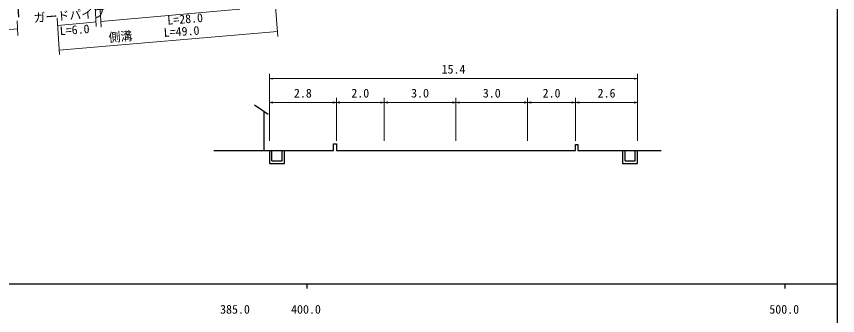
# Model space of a CAD drawing. Units: millimetres at full size, sheet at 1:1000, with parts at other scales. Extents: x 40000 to 680000, y 20000 to 380000.
# Drawn here: x 407300 to 579000, y 198357 to 260836 of the extents above; entities that cross this region are included whole.
import ezdxf
from ezdxf.enums import TextEntityAlignment as Align

# ---------------------------------------------------------------- set-up
doc = ezdxf.new("R2010")
doc.units = ezdxf.units.MM
doc.header["$LTSCALE"] = 1000
for name, color, linetype, lineweight in [('M-BGD', 7, 'Continuous', 25), ('M-STR-HTXT', 7, 'Continuous', 13), ('M-TTL-BAND', 7, 'Continuous', 25)]:
    doc.layers.add(name, color=color, linetype=linetype, lineweight=lineweight)
doc.styles.add('ＭＳ ゴシック', font='')
doc.styles.get('ＭＳ ゴシック').set_extended_font_data('MS Gothic')

# ---------------------------------------------------------------- blocks, each defined once
blk = doc.blocks.new('open_arrow')
at = {"color": 0, "linetype": 'Continuous', "lineweight": -2}
blk.add_lwpolyline([(7.5, 1.25), (0, 0), (7.5, -1.25)], dxfattribs=at)

msp = doc.modelspace()

# ---------------------------------------------------------------- linework, layer by layer
at = {"layer": 'M-BGD'}
for p, q in [((457047, 242343), (459913, 240422)), ((459081, 232847), (459081, 240979)), ((460698, 230653), (460698, 232847)), ((462841, 230653), (462841, 232847)), ((534555, 230653), (534555, 232847)), ((536698, 230653), (536698, 232847)), ((460698, 230653), (462841, 230653)), ((534555, 230653), (536698, 230653))]:
    msp.add_line(p, q, dxfattribs=at)
for points in [[(325176, 257862), (323149, 274765), (326803, 277900), (406406, 284242), (407746, 260695)], [(448591, 232847), (473585, 232847), (473585, 234227), (474198, 234227), (474198, 232847), (524198, 232847), (524198, 234119), (524691, 234119), (524691, 232847), (542136, 232847)], [(460198, 232847), (460198, 230153), (463341, 230153), (463341, 232847)], [(534055, 232847), (534055, 230153), (537198, 230153), (537198, 232847)]]:
    msp.add_lwpolyline(points, dxfattribs=at)
at = {"layer": 'M-STR-HTXT'}
for p, q in [((422687, 284151), (423988, 258752)), ((424990, 258568), (423744, 284173)), ((461986, 256623), (459880, 281381)), ((424932, 259765), (454033, 262362)), ((407623, 256880), (407468, 259907)), ((416325, 252901), (415818, 260495)), ((416266, 253786), (461897, 257667)), ((460198, 234847), (460198, 248847)), ((460198, 247847), (537198, 247847)), ((537198, 234847), (537198, 248847)), ((460198, 234847), (460198, 243847)), ((474198, 234847), (474198, 243847)), ((474198, 234847), (474198, 243847)), ((484198, 234847), (484198, 243847)), ((484198, 234847), (484198, 243847)), ((499198, 234847), (499198, 243847)), ((499198, 234847), (499198, 243847)), ((514198, 234847), (514198, 243847)), ((514198, 234847), (514198, 243847)), ((524198, 234847), (524198, 243847)), ((524198, 234847), (524198, 243847)), ((537198, 234847), (537198, 243847)), ((460198, 242847), (474198, 242847)), ((474198, 242847), (484198, 242847)), ((484198, 242847), (499198, 242847)), ((499198, 242847), (514198, 242847)), ((514198, 242847), (524198, 242847)), ((524198, 242847), (537198, 242847))]:
    msp.add_line(p, q, dxfattribs=at)
for points in [[(415920, 258970), (421313, 259442), (423940, 259676)], [(328238, 250977), (347394, 252701), (361710, 254079), (393319, 256991), (407554, 258238)]]:
    msp.add_lwpolyline(points, dxfattribs=at)
at = {"layer": 'M-TTL-BAND'}
for p, q in [((579000, 20000), (579000, 370000)), ((40000, 205000), (579000, 205000)), ((468000, 205000), (468000, 204000)), ((568000, 205000), (568000, 204000))]:
    msp.add_line(p, q, dxfattribs=at)

# ---------------------------------------------------------------- block references
at = {"layer": 'M-STR-HTXT', "xscale": 100, "yscale": 100}
for p in [(460198, 247847), (460198, 242847), (474198, 242847), (484198, 242847), (499198, 242847), (514198, 242847), (524198, 242847)]:
    msp.add_blockref('open_arrow', p, dxfattribs=at)
at = {"layer": 'M-STR-HTXT', "xscale": 100, "yscale": 100, "rotation": 180}
for p in [(537198, 247847), (474198, 242847), (484198, 242847), (499198, 242847), (514198, 242847), (524198, 242847), (537198, 242847)]:
    msp.add_blockref('open_arrow', p, dxfattribs=at)

# ---------------------------------------------------------------- texts
at = {"layer": 'M-STR-HTXT', "style": 'ＭＳ ゴシック'}
for s, rotation, p in [('ガードパイプ', 4.296, (411000, 259048)), ('L=28.0', 4.445, (438953, 258561)), ('L=6.0', 4.236, (416465, 256363)), ('側溝', 4.855, (426692, 254929)), ('L=49.0', 3.686, (438191, 256006))]:
    msp.add_text(s, height=1833, rotation=rotation, dxfattribs=at).set_placement(p, align=Align.BOTTOM_LEFT)
for s, p in [('15.4', (496198, 248347)), ('2.8', (465323, 243347)), ('2.0', (477323, 243347)), ('3.0', (489823, 243347)), ('3.0', (504823, 243347)), ('2.0', (517323, 243347)), ('2.6', (528823, 243347))]:
    msp.add_text(s, height=1833, dxfattribs=at).set_placement(p, align=Align.BOTTOM_LEFT)
at = {"layer": 'M-TTL-BAND', "style": 'ＭＳ ゴシック'}
for s, p in [('385.0', (453000, 198195)), ('400.0', (467844, 198195)), ('500.0', (567844, 198195))]:
    msp.add_text(s, height=1833, dxfattribs=at).set_placement(p, align=Align.BOTTOM_CENTER)

doc.saveas('drawing.dxf')
